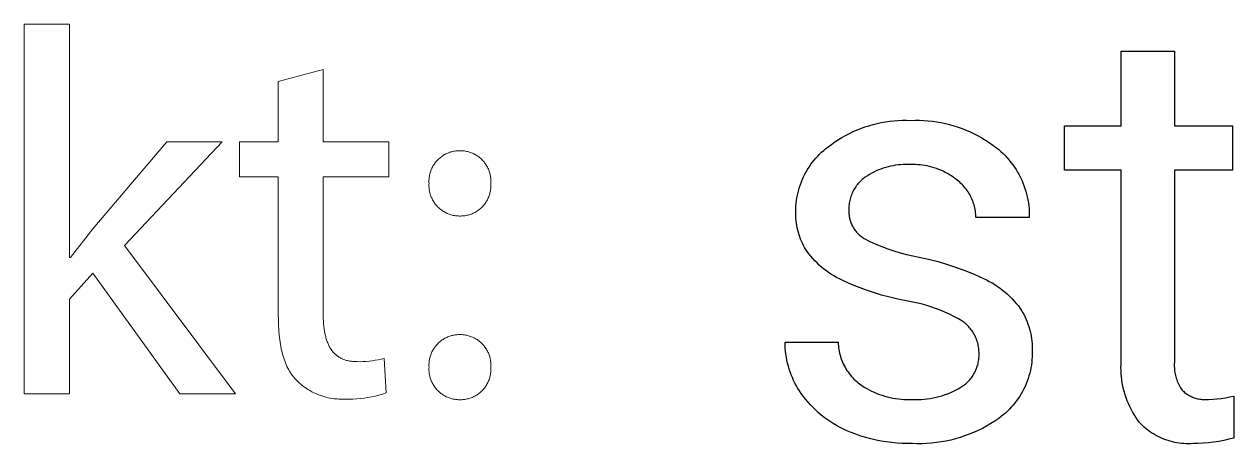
# Model space of a CAD drawing. Header units: millimetres. Extents: x 1383 to 4664, y -160 to 2132.
# Drawn here: x 3537.6 to 3614, y -18.7 to 7.8 of the extents above; entities that cross this region are included whole.
import ezdxf

# ---------------------------------------------------------------- set-up
doc = ezdxf.new("R2010")
doc.units = ezdxf.units.MM
doc.header["$MEASUREMENT"] = 0
doc.layers.add('Domyślny', color=7, linetype='Continuous', true_color=0x000000)

msp = doc.modelspace()

# ---------------------------------------------------------------- linework, layer by layer
at = {"layer": 'Domyślny', "color": 18, "lineweight": 15, "true_color": 0x000000}
for p, q in [((3537.631, -15.534), (3537.631, 7.793)), ((3537.631, 7.793), (3540.493, 7.793)), ((3540.493, 7.793), (3540.493, -6.935)), ((3553.668, 4.176), (3556.498, 4.929)), ((3556.498, 4.929), (3556.498, 0.362)), ((3553.668, 0.362), (3553.668, 4.176)), ((3541.968, -5.121), (3546.634, 0.363)), ((3550.119, 0.363), (3543.968, -6.17)), ((3546.634, 0.363), (3550.119, 0.363)), ((3551.21, -1.834), (3551.21, 0.362)), ((3551.21, 0.362), (3553.668, 0.362)), ((3556.498, 0.362), (3560.639, 0.362)), ((3560.639, 0.362), (3560.639, -1.834)), ((3563.705, -0.791), (3563.752, -0.743)), ((3563.752, -0.743), (3563.801, -0.697)), ((3563.801, -0.697), (3563.851, -0.653)), ((3563.851, -0.653), (3563.902, -0.61)), ((3563.902, -0.61), (3563.955, -0.57)), ((3563.955, -0.57), (3564.01, -0.531)), ((3564.01, -0.531), (3564.065, -0.494)), ((3564.065, -0.494), (3564.122, -0.459)), ((3564.122, -0.459), (3564.181, -0.426)), ((3564.181, -0.426), (3564.24, -0.395)), ((3564.24, -0.395), (3564.3, -0.366)), ((3564.3, -0.366), (3564.361, -0.34)), ((3564.361, -0.34), (3564.423, -0.315)), ((3564.423, -0.315), (3564.486, -0.293)), ((3564.486, -0.293), (3564.55, -0.272)), ((3564.55, -0.272), (3564.614, -0.254)), ((3564.614, -0.254), (3564.679, -0.238)), ((3564.679, -0.238), (3564.745, -0.225)), ((3564.745, -0.225), (3564.811, -0.214)), ((3564.811, -0.214), (3564.877, -0.205)), ((3564.877, -0.205), (3564.943, -0.198)), ((3564.943, -0.198), (3565.01, -0.193)), ((3565.01, -0.193), (3565.077, -0.191)), ((3565.077, -0.191), (3565.144, -0.192)), ((3565.144, -0.192), (3565.21, -0.192)), ((3565.21, -0.192), (3565.276, -0.196)), ((3565.276, -0.196), (3565.342, -0.201)), ((3565.342, -0.201), (3565.407, -0.209)), ((3565.407, -0.209), (3565.473, -0.219)), ((3565.473, -0.219), (3565.538, -0.231)), ((3565.538, -0.231), (3565.602, -0.245)), ((3565.602, -0.245), (3565.666, -0.262)), ((3565.666, -0.262), (3565.73, -0.28)), ((3565.73, -0.28), (3565.792, -0.301)), ((3565.792, -0.301), (3565.854, -0.324)), ((3565.854, -0.324), (3565.916, -0.349)), ((3565.916, -0.349), (3565.976, -0.377)), ((3565.976, -0.377), (3566.035, -0.406)), ((3566.035, -0.406), (3566.093, -0.437)), ((3566.093, -0.437), (3566.151, -0.471)), ((3566.151, -0.471), (3566.207, -0.506)), ((3566.207, -0.506), (3566.261, -0.543)), ((3566.261, -0.543), (3566.315, -0.582)), ((3566.315, -0.582), (3566.367, -0.623)), ((3566.367, -0.623), (3566.418, -0.665)), ((3566.418, -0.665), (3566.467, -0.709)), ((3566.467, -0.709), (3566.514, -0.755)), ((3566.514, -0.755), (3566.56, -0.803)), ((3563.265, -1.531), (3563.287, -1.468)), ((3563.287, -1.468), (3563.31, -1.406)), ((3563.31, -1.406), (3563.336, -1.344)), ((3563.336, -1.344), (3563.364, -1.283)), ((3563.364, -1.283), (3563.394, -1.224)), ((3563.394, -1.224), (3563.426, -1.165)), ((3563.426, -1.165), (3563.461, -1.108)), ((3563.461, -1.108), (3563.497, -1.051)), ((3563.497, -1.051), (3563.535, -0.996)), ((3563.535, -0.996), (3563.575, -0.943)), ((3563.575, -0.943), (3563.616, -0.891)), ((3563.616, -0.891), (3563.66, -0.84)), ((3563.66, -0.84), (3563.705, -0.791)), ((3566.56, -0.803), (3566.605, -0.852)), ((3566.605, -0.852), (3566.647, -0.902)), ((3566.647, -0.902), (3566.688, -0.954)), ((3566.688, -0.954), (3566.727, -1.008)), ((3566.727, -1.008), (3566.765, -1.062)), ((3566.765, -1.062), (3566.8, -1.118)), ((3566.8, -1.118), (3566.834, -1.175)), ((3566.834, -1.175), (3566.865, -1.233)), ((3566.865, -1.233), (3566.894, -1.293)), ((3566.894, -1.293), (3566.922, -1.353)), ((3566.922, -1.353), (3566.947, -1.414)), ((3566.947, -1.414), (3566.97, -1.476)), ((3566.97, -1.476), (3566.992, -1.538)), ((3553.668, -1.834), (3551.21, -1.834)), ((3553.668, -10.509), (3553.668, -1.834)), ((3560.639, -1.834), (3556.498, -1.834)), ((3556.498, -1.834), (3556.498, -10.411)), ((3563.172, -2.123), (3563.173, -2.056)), ((3563.173, -2.19), (3563.172, -2.123)), ((3563.173, -2.056), (3563.177, -1.989)), ((3563.177, -2.257), (3563.173, -2.19)), ((3563.174, -2.324), (3563.177, -2.257)), ((3563.177, -1.989), (3563.183, -1.923)), ((3563.183, -1.923), (3563.191, -1.857)), ((3563.191, -1.857), (3563.201, -1.791)), ((3563.201, -1.791), (3563.214, -1.725)), ((3563.214, -1.725), (3563.229, -1.66)), ((3563.229, -1.66), (3563.246, -1.595)), ((3563.246, -1.595), (3563.265, -1.531)), ((3566.992, -1.538), (3567.01, -1.602)), ((3567.01, -1.602), (3567.027, -1.666)), ((3567.027, -1.666), (3567.042, -1.73)), ((3567.042, -1.73), (3567.054, -1.795)), ((3567.054, -1.795), (3567.064, -1.861)), ((3567.064, -1.861), (3567.072, -1.926)), ((3567.072, -1.926), (3567.078, -1.992)), ((3567.081, -2.191), (3567.077, -2.257)), ((3567.077, -2.257), (3567.081, -2.323)), ((3567.078, -1.992), (3567.081, -2.058)), ((3567.081, -2.058), (3567.082, -2.124)), ((3567.082, -2.124), (3567.081, -2.191)), ((3563.173, -2.391), (3563.174, -2.324)), ((3563.175, -2.458), (3563.173, -2.391)), ((3563.179, -2.525), (3563.175, -2.458)), ((3563.185, -2.592), (3563.179, -2.525)), ((3563.194, -2.659), (3563.185, -2.592)), ((3563.205, -2.725), (3563.194, -2.659)), ((3563.218, -2.791), (3563.205, -2.725)), ((3563.234, -2.857), (3563.218, -2.791)), ((3563.251, -2.922), (3563.234, -2.857)), ((3563.271, -2.986), (3563.251, -2.922)), ((3563.294, -3.049), (3563.271, -2.986)), ((3563.318, -3.112), (3563.294, -3.049)), ((3566.967, -3.043), (3566.944, -3.106)), ((3566.989, -2.98), (3566.967, -3.043)), ((3567.008, -2.917), (3566.989, -2.98)), ((3567.025, -2.852), (3567.008, -2.917)), ((3567.04, -2.787), (3567.025, -2.852)), ((3567.053, -2.722), (3567.04, -2.787)), ((3567.063, -2.656), (3567.053, -2.722)), ((3567.072, -2.59), (3567.063, -2.656)), ((3567.077, -2.523), (3567.072, -2.59)), ((3567.081, -2.457), (3567.077, -2.523)), ((3567.081, -2.323), (3567.082, -2.39)), ((3567.082, -2.39), (3567.081, -2.457)), ((3563.345, -3.174), (3563.318, -3.112)), ((3563.374, -3.235), (3563.345, -3.174)), ((3563.405, -3.294), (3563.374, -3.235)), ((3563.438, -3.353), (3563.405, -3.294)), ((3563.472, -3.411), (3563.438, -3.353)), ((3563.509, -3.467), (3563.472, -3.411)), ((3563.548, -3.522), (3563.509, -3.467)), ((3563.589, -3.575), (3563.548, -3.522)), ((3563.632, -3.627), (3563.589, -3.575)), ((3563.676, -3.678), (3563.632, -3.627)), ((3563.722, -3.727), (3563.676, -3.678)), ((3563.77, -3.774), (3563.722, -3.727)), ((3563.819, -3.82), (3563.77, -3.774)), ((3566.453, -3.812), (3566.403, -3.856)), ((3566.501, -3.766), (3566.453, -3.812)), ((3566.548, -3.718), (3566.501, -3.766)), ((3566.594, -3.67), (3566.548, -3.718)), ((3566.637, -3.619), (3566.594, -3.67)), ((3566.679, -3.567), (3566.637, -3.619)), ((3566.719, -3.514), (3566.679, -3.567)), ((3566.757, -3.459), (3566.719, -3.514)), ((3566.793, -3.403), (3566.757, -3.459)), ((3566.827, -3.346), (3566.793, -3.403)), ((3566.859, -3.287), (3566.827, -3.346)), ((3566.89, -3.228), (3566.859, -3.287)), ((3566.918, -3.167), (3566.89, -3.228)), ((3566.944, -3.106), (3566.918, -3.167)), ((3563.87, -3.864), (3563.819, -3.82)), ((3563.923, -3.906), (3563.87, -3.864)), ((3563.977, -3.946), (3563.923, -3.906)), ((3564.032, -3.984), (3563.977, -3.946)), ((3564.088, -4.021), (3564.032, -3.984)), ((3564.146, -4.055), (3564.088, -4.021)), ((3564.205, -4.088), (3564.146, -4.055)), ((3564.265, -4.118), (3564.205, -4.088)), ((3564.326, -4.146), (3564.265, -4.118)), ((3564.388, -4.172), (3564.326, -4.146)), ((3564.451, -4.196), (3564.388, -4.172)), ((3564.515, -4.218), (3564.451, -4.196)), ((3564.579, -4.237), (3564.515, -4.218)), ((3564.644, -4.255), (3564.579, -4.237)), ((3564.71, -4.269), (3564.644, -4.255)), ((3564.776, -4.282), (3564.71, -4.269)), ((3564.842, -4.292), (3564.776, -4.282)), ((3564.909, -4.301), (3564.842, -4.292)), ((3564.976, -4.306), (3564.909, -4.301)), ((3565.043, -4.31), (3564.976, -4.306)), ((3565.111, -4.311), (3565.043, -4.31)), ((3565.177, -4.311), (3565.111, -4.311)), ((3565.244, -4.309), (3565.177, -4.311)), ((3565.311, -4.305), (3565.244, -4.309)), ((3565.377, -4.299), (3565.311, -4.305)), ((3565.443, -4.29), (3565.377, -4.299)), ((3565.509, -4.279), (3565.443, -4.29)), ((3565.574, -4.266), (3565.509, -4.279)), ((3565.639, -4.251), (3565.574, -4.266)), ((3565.703, -4.233), (3565.639, -4.251)), ((3565.767, -4.213), (3565.703, -4.233)), ((3565.83, -4.191), (3565.767, -4.213)), ((3565.892, -4.166), (3565.83, -4.191)), ((3565.953, -4.14), (3565.892, -4.166)), ((3566.014, -4.111), (3565.953, -4.14)), ((3566.073, -4.081), (3566.014, -4.111)), ((3566.131, -4.048), (3566.073, -4.081)), ((3566.188, -4.013), (3566.131, -4.048)), ((3566.244, -3.977), (3566.188, -4.013)), ((3566.298, -3.938), (3566.244, -3.977)), ((3566.351, -3.898), (3566.298, -3.938)), ((3566.403, -3.856), (3566.351, -3.898)), ((3540.559, -6.935), (3541.968, -5.121)), ((3543.968, -6.17), (3550.971, -15.534)), ((3540.493, -6.935), (3540.559, -6.935)), ((3541.968, -7.918), (3540.493, -9.557)), ((3547.453, -15.534), (3541.968, -7.918)), ((3540.493, -9.557), (3540.493, -15.534)), ((3553.671, -10.854), (3553.668, -10.509)), ((3556.498, -10.411), (3556.499, -10.593)), ((3556.499, -10.593), (3556.504, -10.769)), ((3553.682, -11.188), (3553.671, -10.854)), ((3553.701, -11.512), (3553.682, -11.188)), ((3556.504, -10.769), (3556.513, -10.941)), ((3556.513, -10.941), (3556.525, -11.108)), ((3556.525, -11.108), (3556.54, -11.27)), ((3556.54, -11.27), (3556.56, -11.426)), ((3556.56, -11.426), (3556.583, -11.577)), ((3553.727, -11.824), (3553.701, -11.512)), ((3553.762, -12.126), (3553.727, -11.824)), ((3553.782, -12.272), (3553.762, -12.126)), ((3556.583, -11.577), (3556.61, -11.723)), ((3556.61, -11.723), (3556.625, -11.794)), ((3556.625, -11.794), (3556.641, -11.864)), ((3556.641, -11.864), (3556.658, -11.932)), ((3556.658, -11.932), (3556.676, -11.999)), ((3556.676, -11.999), (3556.695, -12.065)), ((3556.695, -12.065), (3556.715, -12.129)), ((3556.715, -12.129), (3556.736, -12.192)), ((3556.736, -12.192), (3556.758, -12.253)), ((3563.902, -12.214), (3563.955, -12.173)), ((3563.955, -12.173), (3564.01, -12.134)), ((3564.01, -12.134), (3564.065, -12.097)), ((3564.065, -12.097), (3564.122, -12.063)), ((3564.122, -12.063), (3564.181, -12.03)), ((3564.181, -12.03), (3564.24, -11.999)), ((3564.24, -11.999), (3564.3, -11.97)), ((3564.3, -11.97), (3564.361, -11.943)), ((3564.361, -11.943), (3564.423, -11.918)), ((3564.423, -11.918), (3564.486, -11.896)), ((3564.486, -11.896), (3564.55, -11.876)), ((3564.55, -11.876), (3564.614, -11.858)), ((3564.614, -11.858), (3564.679, -11.842)), ((3564.679, -11.842), (3564.745, -11.828)), ((3564.745, -11.828), (3564.811, -11.817)), ((3564.811, -11.817), (3564.877, -11.808)), ((3564.877, -11.808), (3564.943, -11.801)), ((3564.943, -11.801), (3565.01, -11.797)), ((3565.01, -11.797), (3565.077, -11.795)), ((3565.077, -11.795), (3565.144, -11.795)), ((3565.144, -11.795), (3565.21, -11.796)), ((3565.21, -11.796), (3565.276, -11.799)), ((3565.276, -11.799), (3565.342, -11.804)), ((3565.342, -11.804), (3565.407, -11.812)), ((3565.407, -11.812), (3565.473, -11.822)), ((3565.473, -11.822), (3565.538, -11.834)), ((3565.538, -11.834), (3565.602, -11.848)), ((3565.602, -11.848), (3565.666, -11.865)), ((3565.666, -11.865), (3565.73, -11.884)), ((3565.73, -11.884), (3565.792, -11.905)), ((3565.792, -11.905), (3565.854, -11.928)), ((3565.854, -11.928), (3565.916, -11.953)), ((3565.916, -11.953), (3565.976, -11.98)), ((3565.976, -11.98), (3566.035, -12.009)), ((3566.035, -12.009), (3566.093, -12.041)), ((3566.093, -12.041), (3566.151, -12.074)), ((3566.151, -12.074), (3566.207, -12.109)), ((3566.207, -12.109), (3566.261, -12.146)), ((3566.261, -12.146), (3566.315, -12.185)), ((3566.315, -12.185), (3566.367, -12.226)), ((3553.805, -12.415), (3553.782, -12.272)), ((3553.83, -12.556), (3553.805, -12.415)), ((3553.857, -12.694), (3553.83, -12.556)), ((3553.887, -12.829), (3553.857, -12.694)), ((3553.919, -12.96), (3553.887, -12.829)), ((3553.954, -13.089), (3553.919, -12.96)), ((3556.758, -12.253), (3556.782, -12.313)), ((3556.782, -12.313), (3556.806, -12.372)), ((3556.806, -12.372), (3556.831, -12.429)), ((3556.831, -12.429), (3556.858, -12.485)), ((3556.858, -12.485), (3556.886, -12.539)), ((3556.886, -12.539), (3556.915, -12.592)), ((3556.915, -12.592), (3556.945, -12.644)), ((3556.945, -12.644), (3556.976, -12.694)), ((3556.976, -12.694), (3557.008, -12.743)), ((3557.008, -12.743), (3557.042, -12.79)), ((3557.042, -12.79), (3557.076, -12.836)), ((3557.076, -12.836), (3557.112, -12.88)), ((3557.112, -12.88), (3557.149, -12.923)), ((3557.149, -12.923), (3557.188, -12.965)), ((3557.188, -12.965), (3557.227, -13.004)), ((3563.31, -13.009), (3563.336, -12.947)), ((3563.336, -12.947), (3563.364, -12.887)), ((3563.364, -12.887), (3563.394, -12.827)), ((3563.394, -12.827), (3563.426, -12.768)), ((3563.426, -12.768), (3563.461, -12.711)), ((3563.461, -12.711), (3563.497, -12.655)), ((3563.497, -12.655), (3563.535, -12.6)), ((3563.535, -12.6), (3563.575, -12.546)), ((3563.575, -12.546), (3563.616, -12.494)), ((3563.616, -12.494), (3563.66, -12.443)), ((3563.66, -12.443), (3563.705, -12.394)), ((3563.705, -12.394), (3563.752, -12.346)), ((3563.752, -12.346), (3563.801, -12.301)), ((3563.801, -12.301), (3563.851, -12.256)), ((3563.851, -12.256), (3563.902, -12.214)), ((3566.367, -12.226), (3566.418, -12.268)), ((3566.418, -12.268), (3566.467, -12.313)), ((3566.467, -12.313), (3566.514, -12.359)), ((3566.514, -12.359), (3566.56, -12.406)), ((3566.56, -12.406), (3566.605, -12.455)), ((3566.605, -12.455), (3566.647, -12.506)), ((3566.647, -12.506), (3566.688, -12.558)), ((3566.688, -12.558), (3566.727, -12.611)), ((3566.727, -12.611), (3566.765, -12.666)), ((3566.765, -12.666), (3566.8, -12.721)), ((3566.8, -12.721), (3566.834, -12.778)), ((3566.834, -12.778), (3566.865, -12.837)), ((3566.865, -12.837), (3566.894, -12.896)), ((3566.894, -12.896), (3566.922, -12.956)), ((3566.922, -12.956), (3566.947, -13.017)), ((3553.991, -13.215), (3553.954, -13.089)), ((3554.03, -13.338), (3553.991, -13.215)), ((3554.072, -13.458), (3554.03, -13.338)), ((3554.117, -13.574), (3554.072, -13.458)), ((3554.164, -13.688), (3554.117, -13.574)), ((3554.214, -13.799), (3554.164, -13.688)), ((3557.227, -13.004), (3557.268, -13.043)), ((3557.268, -13.043), (3557.289, -13.062)), ((3557.289, -13.062), (3557.31, -13.08)), ((3557.31, -13.08), (3557.332, -13.098)), ((3557.332, -13.098), (3557.354, -13.115)), ((3557.354, -13.115), (3557.376, -13.132)), ((3557.376, -13.132), (3557.398, -13.149)), ((3557.398, -13.149), (3557.421, -13.166)), ((3557.421, -13.166), (3557.444, -13.182)), ((3557.444, -13.182), (3557.468, -13.197)), ((3557.468, -13.197), (3557.491, -13.213)), ((3557.491, -13.213), (3557.515, -13.227)), ((3557.515, -13.227), (3557.54, -13.242)), ((3557.54, -13.242), (3557.59, -13.27)), ((3557.59, -13.27), (3557.641, -13.296)), ((3557.641, -13.296), (3557.693, -13.321)), ((3557.693, -13.321), (3557.747, -13.344)), ((3557.747, -13.344), (3557.803, -13.366)), ((3557.803, -13.366), (3557.859, -13.386)), ((3557.859, -13.386), (3557.917, -13.404)), ((3557.917, -13.404), (3557.977, -13.421)), ((3557.977, -13.421), (3558.037, -13.437)), ((3558.037, -13.437), (3558.1, -13.45)), ((3558.1, -13.45), (3558.163, -13.463)), ((3558.163, -13.463), (3558.229, -13.473)), ((3558.229, -13.473), (3558.295, -13.482)), ((3558.295, -13.482), (3558.363, -13.49)), ((3558.363, -13.49), (3558.433, -13.495)), ((3558.433, -13.495), (3558.504, -13.499)), ((3558.504, -13.499), (3558.576, -13.502)), ((3558.576, -13.502), (3558.65, -13.503)), ((3558.65, -13.503), (3558.84, -13.504)), ((3558.84, -13.504), (3559.031, -13.498)), ((3559.031, -13.498), (3559.22, -13.487)), ((3559.22, -13.487), (3559.41, -13.47)), ((3559.41, -13.47), (3559.599, -13.447)), ((3559.599, -13.447), (3559.787, -13.418)), ((3559.787, -13.418), (3559.974, -13.383)), ((3559.974, -13.383), (3560.159, -13.342)), ((3560.159, -13.342), (3560.344, -13.295)), ((3560.344, -13.295), (3560.464, -15.469)), ((3563.172, -13.726), (3563.173, -13.66)), ((3563.173, -13.793), (3563.172, -13.726)), ((3563.173, -13.66), (3563.177, -13.593)), ((3563.177, -13.593), (3563.183, -13.526)), ((3563.183, -13.526), (3563.191, -13.46)), ((3563.191, -13.46), (3563.201, -13.394)), ((3563.201, -13.394), (3563.214, -13.328)), ((3563.214, -13.328), (3563.229, -13.263)), ((3563.229, -13.263), (3563.246, -13.199)), ((3563.246, -13.199), (3563.265, -13.135)), ((3563.265, -13.135), (3563.287, -13.071)), ((3563.287, -13.071), (3563.31, -13.009)), ((3566.947, -13.017), (3566.97, -13.079)), ((3566.97, -13.079), (3566.992, -13.142)), ((3566.992, -13.142), (3567.01, -13.205)), ((3567.01, -13.205), (3567.027, -13.269)), ((3567.027, -13.269), (3567.042, -13.334)), ((3567.042, -13.334), (3567.054, -13.399)), ((3567.054, -13.399), (3567.064, -13.464)), ((3567.064, -13.464), (3567.072, -13.53)), ((3567.072, -13.53), (3567.078, -13.596)), ((3567.078, -13.596), (3567.081, -13.662)), ((3567.081, -13.662), (3567.082, -13.728)), ((3567.082, -13.728), (3567.081, -13.794)), ((3554.267, -13.906), (3554.214, -13.799)), ((3554.323, -14.01), (3554.267, -13.906)), ((3554.381, -14.111), (3554.323, -14.01)), ((3554.411, -14.161), (3554.381, -14.111)), ((3554.442, -14.209), (3554.411, -14.161)), ((3554.474, -14.257), (3554.442, -14.209)), ((3554.507, -14.304), (3554.474, -14.257)), ((3554.54, -14.35), (3554.507, -14.304)), ((3554.574, -14.395), (3554.54, -14.35)), ((3554.608, -14.44), (3554.574, -14.395)), ((3554.644, -14.483), (3554.608, -14.44)), ((3554.68, -14.526), (3554.644, -14.483)), ((3563.177, -13.86), (3563.173, -13.793)), ((3563.174, -13.927), (3563.177, -13.86)), ((3563.174, -13.994), (3563.174, -13.927)), ((3563.176, -14.061), (3563.174, -13.994)), ((3563.18, -14.128), (3563.176, -14.061)), ((3563.186, -14.195), (3563.18, -14.128)), ((3563.195, -14.261), (3563.186, -14.195)), ((3563.206, -14.327), (3563.195, -14.261)), ((3563.22, -14.393), (3563.206, -14.327)), ((3563.236, -14.458), (3563.22, -14.393)), ((3563.254, -14.523), (3563.236, -14.458)), ((3567.023, -14.453), (3567.006, -14.518)), ((3567.039, -14.389), (3567.023, -14.453)), ((3567.051, -14.323), (3567.039, -14.389)), ((3567.062, -14.258), (3567.051, -14.323)), ((3567.07, -14.192), (3567.062, -14.258)), ((3567.076, -14.126), (3567.07, -14.192)), ((3567.08, -14.059), (3567.076, -14.126)), ((3567.081, -13.794), (3567.077, -13.86)), ((3567.077, -13.86), (3567.081, -13.926)), ((3567.081, -13.993), (3567.08, -14.059)), ((3567.081, -13.926), (3567.081, -13.993)), ((3554.717, -14.568), (3554.68, -14.526)), ((3554.755, -14.61), (3554.717, -14.568)), ((3554.793, -14.65), (3554.755, -14.61)), ((3554.891, -14.748), (3554.793, -14.65)), ((3554.991, -14.842), (3554.891, -14.748)), ((3555.095, -14.933), (3554.991, -14.842)), ((3555.202, -15.02), (3555.095, -14.933)), ((3555.312, -15.103), (3555.202, -15.02)), ((3555.425, -15.182), (3555.312, -15.103)), ((3555.54, -15.258), (3555.425, -15.182)), ((3555.658, -15.329), (3555.54, -15.258)), ((3563.274, -14.587), (3563.254, -14.523)), ((3563.296, -14.65), (3563.274, -14.587)), ((3563.321, -14.712), (3563.296, -14.65)), ((3563.348, -14.774), (3563.321, -14.712)), ((3563.377, -14.834), (3563.348, -14.774)), ((3563.408, -14.894), (3563.377, -14.834)), ((3563.441, -14.952), (3563.408, -14.894)), ((3563.476, -15.009), (3563.441, -14.952)), ((3563.513, -15.065), (3563.476, -15.009)), ((3563.551, -15.12), (3563.513, -15.065)), ((3563.592, -15.173), (3563.551, -15.12)), ((3563.635, -15.225), (3563.592, -15.173)), ((3563.679, -15.275), (3563.635, -15.225)), ((3566.634, -15.217), (3566.59, -15.267)), ((3566.676, -15.165), (3566.634, -15.217)), ((3566.716, -15.112), (3566.676, -15.165)), ((3566.754, -15.057), (3566.716, -15.112)), ((3566.79, -15.002), (3566.754, -15.057)), ((3566.824, -14.945), (3566.79, -15.002)), ((3566.856, -14.887), (3566.824, -14.945)), ((3566.887, -14.827), (3566.856, -14.887)), ((3566.915, -14.767), (3566.887, -14.827)), ((3566.941, -14.706), (3566.915, -14.767)), ((3566.965, -14.644), (3566.941, -14.706)), ((3566.987, -14.581), (3566.965, -14.644)), ((3567.006, -14.518), (3566.987, -14.581)), ((3540.493, -15.534), (3537.631, -15.534)), ((3550.971, -15.534), (3547.453, -15.534)), ((3555.779, -15.397), (3555.658, -15.329)), ((3555.901, -15.46), (3555.779, -15.397)), ((3556.026, -15.519), (3555.901, -15.46)), ((3556.153, -15.573), (3556.026, -15.519)), ((3556.281, -15.623), (3556.153, -15.573)), ((3556.412, -15.669), (3556.281, -15.623)), ((3556.543, -15.71), (3556.412, -15.669)), ((3556.676, -15.746), (3556.543, -15.71)), ((3556.81, -15.778), (3556.676, -15.746)), ((3556.946, -15.805), (3556.81, -15.778)), ((3557.082, -15.828), (3556.946, -15.805)), ((3557.219, -15.845), (3557.082, -15.828)), ((3557.356, -15.858), (3557.219, -15.845)), ((3557.494, -15.867), (3557.356, -15.858)), ((3557.632, -15.87), (3557.494, -15.867)), ((3557.769, -15.869), (3557.632, -15.87)), ((3557.907, -15.863), (3557.769, -15.869)), ((3558.144, -15.867), (3557.907, -15.863)), ((3558.38, -15.864), (3558.144, -15.867)), ((3558.617, -15.852), (3558.38, -15.864)), ((3558.852, -15.832), (3558.617, -15.852)), ((3559.087, -15.804), (3558.852, -15.832)), ((3559.321, -15.768), (3559.087, -15.804)), ((3559.553, -15.724), (3559.321, -15.768)), ((3559.784, -15.672), (3559.553, -15.724)), ((3560.013, -15.613), (3559.784, -15.672)), ((3560.24, -15.545), (3560.013, -15.613)), ((3560.464, -15.469), (3560.24, -15.545)), ((3563.725, -15.324), (3563.679, -15.275)), ((3563.773, -15.371), (3563.725, -15.324)), ((3563.822, -15.416), (3563.773, -15.371)), ((3563.873, -15.46), (3563.822, -15.416)), ((3563.926, -15.502), (3563.873, -15.46)), ((3563.98, -15.542), (3563.926, -15.502)), ((3564.035, -15.58), (3563.98, -15.542)), ((3564.091, -15.616), (3564.035, -15.58)), ((3564.149, -15.65), (3564.091, -15.616)), ((3564.208, -15.682), (3564.149, -15.65)), ((3564.268, -15.712), (3564.208, -15.682)), ((3564.329, -15.74), (3564.268, -15.712)), ((3564.39, -15.766), (3564.329, -15.74)), ((3564.453, -15.79), (3564.39, -15.766)), ((3564.517, -15.812), (3564.453, -15.79)), ((3564.581, -15.831), (3564.517, -15.812)), ((3564.646, -15.848), (3564.581, -15.831)), ((3564.711, -15.863), (3564.646, -15.848)), ((3564.777, -15.875), (3564.711, -15.863)), ((3564.843, -15.885), (3564.777, -15.875)), ((3564.91, -15.893), (3564.843, -15.885)), ((3564.977, -15.899), (3564.91, -15.893)), ((3565.044, -15.902), (3564.977, -15.899)), ((3565.111, -15.903), (3565.044, -15.902)), ((3565.177, -15.904), (3565.111, -15.903)), ((3565.244, -15.902), (3565.177, -15.904)), ((3565.31, -15.898), (3565.244, -15.902)), ((3565.376, -15.892), (3565.31, -15.898)), ((3565.442, -15.883), (3565.376, -15.892)), ((3565.508, -15.872), (3565.442, -15.883)), ((3565.573, -15.859), (3565.508, -15.872)), ((3565.638, -15.844), (3565.573, -15.859)), ((3565.702, -15.827), (3565.638, -15.844)), ((3565.765, -15.807), (3565.702, -15.827)), ((3565.828, -15.785), (3565.765, -15.807)), ((3565.89, -15.761), (3565.828, -15.785)), ((3565.951, -15.734), (3565.89, -15.761)), ((3566.011, -15.706), (3565.951, -15.734)), ((3566.07, -15.676), (3566.011, -15.706)), ((3566.128, -15.643), (3566.07, -15.676)), ((3566.185, -15.609), (3566.128, -15.643)), ((3566.241, -15.572), (3566.185, -15.609)), ((3566.295, -15.534), (3566.241, -15.572)), ((3566.348, -15.494), (3566.295, -15.534)), ((3566.4, -15.452), (3566.348, -15.494)), ((3566.45, -15.408), (3566.4, -15.452)), ((3566.498, -15.363), (3566.45, -15.408)), ((3566.545, -15.316), (3566.498, -15.363)), ((3566.59, -15.267), (3566.545, -15.316))]:
    msp.add_line(p, q, dxfattribs=at)
at = {"layer": 'Domyślny'}
for p, q in [((3606.855, 1.375), (3606.855, 6.082)), ((3606.855, 6.082), (3610.212, 6.082)), ((3610.212, 6.082), (3610.212, 1.375)), ((3591.456, 1.526), (3591.716, 1.582)), ((3591.716, 1.582), (3591.978, 1.629)), ((3591.978, 1.629), (3592.241, 1.667)), ((3592.241, 1.667), (3592.506, 1.696)), ((3592.506, 1.696), (3592.771, 1.716)), ((3592.771, 1.716), (3593.037, 1.727)), ((3593.037, 1.727), (3593.303, 1.73)), ((3593.303, 1.73), (3593.569, 1.723)), ((3593.569, 1.723), (3593.845, 1.731)), ((3593.845, 1.731), (3594.122, 1.73)), ((3594.122, 1.73), (3594.398, 1.719)), ((3594.398, 1.719), (3594.673, 1.699)), ((3594.673, 1.699), (3594.948, 1.67)), ((3594.948, 1.67), (3595.221, 1.632)), ((3595.221, 1.632), (3595.493, 1.584)), ((3595.493, 1.584), (3595.764, 1.527)), ((3595.764, 1.527), (3596.032, 1.461)), ((3589.237, 0.647), (3589.469, 0.777)), ((3589.469, 0.777), (3589.706, 0.899)), ((3589.706, 0.899), (3589.946, 1.014)), ((3589.946, 1.014), (3590.19, 1.12)), ((3590.19, 1.12), (3590.437, 1.218)), ((3590.437, 1.218), (3590.688, 1.308)), ((3590.688, 1.308), (3590.941, 1.389)), ((3590.941, 1.389), (3591.197, 1.462)), ((3591.197, 1.462), (3591.456, 1.526)), ((3596.032, 1.461), (3596.298, 1.386)), ((3596.298, 1.386), (3596.561, 1.303)), ((3596.561, 1.303), (3596.821, 1.21)), ((3596.821, 1.21), (3597.078, 1.109)), ((3597.078, 1.109), (3597.332, 0.999)), ((3597.332, 0.999), (3597.581, 0.88)), ((3597.581, 0.88), (3597.827, 0.754)), ((3603.284, -1.415), (3603.284, 1.375)), ((3603.284, 1.375), (3606.855, 1.375)), ((3610.212, 1.375), (3613.873, 1.375)), ((3613.873, 1.375), (3613.873, -1.415)), ((3588.218, -0.057), (3588.356, 0.051)), ((3588.356, 0.051), (3588.569, 0.211)), ((3588.569, 0.211), (3588.787, 0.363)), ((3588.787, 0.363), (3589.01, 0.509)), ((3589.01, 0.509), (3589.237, 0.647)), ((3597.827, 0.754), (3598.068, 0.619)), ((3598.068, 0.619), (3598.304, 0.476)), ((3598.304, 0.476), (3598.535, 0.325)), ((3598.535, 0.325), (3598.762, 0.166)), ((3598.762, 0.166), (3598.982, 0)), ((3598.982, 0), (3599.127, -0.118)), ((3587.472, -0.798), (3587.586, -0.664)), ((3587.586, -0.664), (3587.704, -0.534)), ((3587.704, -0.534), (3587.826, -0.408)), ((3587.826, -0.408), (3587.953, -0.287)), ((3587.953, -0.287), (3588.083, -0.17)), ((3588.083, -0.17), (3588.218, -0.057)), ((3599.127, -0.118), (3599.267, -0.242)), ((3599.267, -0.242), (3599.404, -0.37)), ((3599.404, -0.37), (3599.535, -0.502)), ((3599.535, -0.502), (3599.662, -0.64)), ((3599.662, -0.64), (3599.785, -0.781)), ((3586.894, -1.675), (3586.977, -1.521)), ((3586.977, -1.521), (3587.066, -1.37)), ((3587.066, -1.37), (3587.16, -1.221)), ((3587.16, -1.221), (3587.259, -1.077)), ((3587.259, -1.077), (3587.363, -0.935)), ((3587.363, -0.935), (3587.472, -0.798)), ((3591.399, -1.467), (3591.255, -1.535)), ((3591.545, -1.404), (3591.399, -1.467)), ((3591.693, -1.346), (3591.545, -1.404)), ((3591.843, -1.294), (3591.693, -1.346)), ((3591.995, -1.246), (3591.843, -1.294)), ((3592.149, -1.204), (3591.995, -1.246)), ((3592.304, -1.167), (3592.149, -1.204)), ((3592.46, -1.135), (3592.304, -1.167)), ((3592.617, -1.109), (3592.46, -1.135)), ((3592.774, -1.088), (3592.617, -1.109)), ((3592.933, -1.073), (3592.774, -1.088)), ((3593.092, -1.063), (3592.933, -1.073)), ((3593.251, -1.059), (3593.092, -1.063)), ((3593.41, -1.06), (3593.251, -1.059)), ((3593.569, -1.066), (3593.41, -1.06)), ((3593.72, -1.063), (3593.569, -1.066)), ((3593.872, -1.066), (3593.72, -1.063)), ((3594.023, -1.073), (3593.872, -1.066)), ((3594.173, -1.086), (3594.023, -1.073)), ((3594.323, -1.104), (3594.173, -1.086)), ((3594.473, -1.126), (3594.323, -1.104)), ((3594.622, -1.154), (3594.473, -1.126)), ((3594.769, -1.187), (3594.622, -1.154)), ((3594.915, -1.226), (3594.769, -1.187)), ((3595.06, -1.269), (3594.915, -1.226)), ((3595.204, -1.317), (3595.06, -1.269)), ((3595.345, -1.37), (3595.204, -1.317)), ((3595.485, -1.427), (3595.345, -1.37)), ((3595.623, -1.49), (3595.485, -1.427)), ((3595.758, -1.557), (3595.623, -1.49)), ((3599.785, -0.781), (3599.902, -0.926)), ((3599.902, -0.926), (3600.015, -1.076)), ((3600.015, -1.076), (3600.122, -1.229)), ((3600.122, -1.229), (3600.224, -1.386)), ((3600.224, -1.386), (3600.321, -1.546)), ((3606.855, -1.415), (3603.284, -1.415)), ((3606.855, -13.492), (3606.855, -1.415)), ((3613.873, -1.415), (3610.212, -1.415)), ((3610.212, -1.415), (3610.212, -13.538)), ((3586.614, -2.318), (3586.675, -2.154)), ((3586.675, -2.154), (3586.743, -1.992)), ((3586.743, -1.992), (3586.815, -1.832)), ((3586.815, -1.832), (3586.894, -1.675)), ((3590.263, -2.26), (3590.209, -2.326)), ((3590.32, -2.196), (3590.263, -2.26)), ((3590.379, -2.134), (3590.32, -2.196)), ((3590.44, -2.073), (3590.379, -2.134)), ((3590.504, -2.015), (3590.44, -2.073)), ((3590.569, -1.96), (3590.504, -2.015)), ((3590.636, -1.906), (3590.569, -1.96)), ((3590.705, -1.855), (3590.636, -1.906)), ((3590.838, -1.768), (3590.705, -1.855)), ((3590.974, -1.686), (3590.838, -1.768)), ((3591.113, -1.608), (3590.974, -1.686)), ((3591.255, -1.535), (3591.113, -1.608)), ((3595.891, -1.629), (3595.758, -1.557)), ((3596.022, -1.705), (3595.891, -1.629)), ((3596.15, -1.786), (3596.022, -1.705)), ((3596.275, -1.871), (3596.15, -1.786)), ((3596.397, -1.961), (3596.275, -1.871)), ((3596.515, -2.054), (3596.397, -1.961)), ((3596.594, -2.117), (3596.515, -2.054)), ((3596.671, -2.182), (3596.594, -2.117)), ((3596.746, -2.25), (3596.671, -2.182)), ((3596.818, -2.32), (3596.746, -2.25)), ((3600.321, -1.546), (3600.412, -1.709)), ((3600.412, -1.709), (3600.497, -1.875)), ((3600.497, -1.875), (3600.577, -2.044)), ((3600.577, -2.044), (3600.651, -2.216)), ((3600.651, -2.216), (3600.718, -2.39)), ((3586.391, -3.166), (3586.424, -2.993)), ((3586.424, -2.993), (3586.463, -2.822)), ((3586.463, -2.822), (3586.507, -2.652)), ((3586.507, -2.652), (3586.557, -2.484)), ((3586.557, -2.484), (3586.614, -2.318)), ((3589.829, -2.995), (3589.8, -3.075)), ((3589.861, -2.915), (3589.829, -2.995)), ((3589.895, -2.836), (3589.861, -2.915)), ((3589.932, -2.759), (3589.895, -2.836)), ((3589.972, -2.683), (3589.932, -2.759)), ((3590.014, -2.608), (3589.972, -2.683)), ((3590.059, -2.535), (3590.014, -2.608)), ((3590.107, -2.464), (3590.059, -2.535)), ((3590.157, -2.394), (3590.107, -2.464)), ((3590.209, -2.326), (3590.157, -2.394)), ((3596.888, -2.393), (3596.818, -2.32)), ((3596.955, -2.468), (3596.888, -2.393)), ((3597.02, -2.545), (3596.955, -2.468)), ((3597.082, -2.624), (3597.02, -2.545)), ((3597.141, -2.706), (3597.082, -2.624)), ((3597.198, -2.789), (3597.141, -2.706)), ((3597.251, -2.874), (3597.198, -2.789)), ((3597.302, -2.961), (3597.251, -2.874)), ((3597.35, -3.05), (3597.302, -2.961)), ((3597.395, -3.14), (3597.35, -3.05)), ((3600.718, -2.39), (3600.78, -2.567)), ((3600.78, -2.567), (3600.836, -2.745)), ((3600.836, -2.745), (3600.886, -2.925)), ((3600.886, -2.925), (3600.93, -3.107)), ((3586.32, -3.863), (3586.329, -3.688)), ((3586.329, -3.688), (3586.344, -3.513)), ((3586.344, -3.513), (3586.364, -3.339)), ((3586.364, -3.339), (3586.391, -3.166)), ((3589.673, -3.747), (3589.67, -3.833)), ((3589.679, -3.662), (3589.673, -3.747)), ((3589.687, -3.576), (3589.679, -3.662)), ((3589.699, -3.491), (3589.687, -3.576)), ((3589.713, -3.407), (3589.699, -3.491)), ((3589.731, -3.323), (3589.713, -3.407)), ((3589.751, -3.24), (3589.731, -3.323)), ((3589.774, -3.157), (3589.751, -3.24)), ((3589.8, -3.075), (3589.774, -3.157)), ((3597.437, -3.232), (3597.395, -3.14)), ((3597.476, -3.325), (3597.437, -3.232)), ((3597.511, -3.419), (3597.476, -3.325)), ((3597.543, -3.514), (3597.511, -3.419)), ((3597.572, -3.611), (3597.543, -3.514)), ((3597.598, -3.708), (3597.572, -3.611)), ((3597.621, -3.806), (3597.598, -3.708)), ((3597.64, -3.905), (3597.621, -3.806)), ((3600.93, -3.107), (3600.967, -3.29)), ((3600.967, -3.29), (3600.998, -3.475)), ((3600.998, -3.475), (3601.023, -3.66)), ((3601.023, -3.66), (3601.041, -3.846)), ((3586.316, -4.186), (3586.317, -4.039)), ((3586.319, -4.333), (3586.316, -4.186)), ((3586.317, -4.039), (3586.32, -3.863)), ((3586.328, -4.48), (3586.319, -4.333)), ((3586.342, -4.626), (3586.328, -4.48)), ((3589.671, -3.919), (3589.669, -3.988)), ((3589.669, -3.988), (3589.669, -4.058)), ((3589.669, -4.058), (3589.672, -4.127)), ((3589.67, -3.833), (3589.671, -3.919)), ((3589.672, -4.127), (3589.677, -4.196)), ((3589.677, -4.196), (3589.684, -4.265)), ((3589.684, -4.265), (3589.694, -4.334)), ((3589.694, -4.334), (3589.706, -4.402)), ((3589.706, -4.402), (3589.721, -4.47)), ((3589.721, -4.47), (3589.738, -4.538)), ((3589.738, -4.538), (3589.757, -4.604)), ((3597.656, -4.005), (3597.64, -3.905)), ((3597.668, -4.105), (3597.656, -4.005)), ((3597.677, -4.205), (3597.668, -4.105)), ((3597.683, -4.306), (3597.677, -4.205)), ((3597.686, -4.406), (3597.683, -4.306)), ((3601.058, -4.406), (3597.686, -4.406)), ((3601.041, -3.846), (3601.053, -4.033)), ((3601.053, -4.033), (3601.059, -4.219)), ((3601.059, -4.219), (3601.058, -4.406)), ((3586.36, -4.772), (3586.342, -4.626)), ((3586.383, -4.918), (3586.36, -4.772)), ((3586.412, -5.062), (3586.383, -4.918)), ((3586.445, -5.206), (3586.412, -5.062)), ((3586.483, -5.348), (3586.445, -5.206)), ((3589.757, -4.604), (3589.778, -4.67)), ((3589.778, -4.67), (3589.802, -4.736)), ((3589.802, -4.736), (3589.828, -4.8)), ((3589.828, -4.8), (3589.856, -4.863)), ((3589.856, -4.863), (3589.887, -4.926)), ((3589.887, -4.926), (3589.919, -4.987)), ((3589.919, -4.987), (3589.954, -5.047)), ((3589.954, -5.047), (3589.991, -5.106)), ((3589.991, -5.106), (3590.029, -5.164)), ((3590.029, -5.164), (3590.07, -5.22)), ((3590.07, -5.22), (3590.113, -5.275)), ((3590.113, -5.275), (3590.157, -5.328)), ((3590.157, -5.328), (3590.204, -5.38)), ((3586.525, -5.489), (3586.483, -5.348)), ((3586.573, -5.628), (3586.525, -5.489)), ((3586.625, -5.766), (3586.573, -5.628)), ((3586.682, -5.901), (3586.625, -5.766)), ((3586.743, -6.035), (3586.682, -5.901)), ((3586.809, -6.167), (3586.743, -6.035)), ((3590.204, -5.38), (3590.252, -5.43)), ((3590.252, -5.43), (3590.301, -5.479)), ((3590.301, -5.479), (3590.353, -5.525)), ((3590.353, -5.525), (3590.406, -5.57)), ((3590.406, -5.57), (3590.46, -5.613)), ((3590.46, -5.613), (3590.516, -5.654)), ((3590.516, -5.654), (3590.574, -5.693)), ((3590.574, -5.693), (3590.632, -5.73)), ((3590.632, -5.73), (3590.998, -5.913)), ((3590.998, -5.913), (3591.37, -6.083)), ((3591.37, -6.083), (3591.748, -6.24)), ((3586.879, -6.296), (3586.809, -6.167)), ((3586.954, -6.423), (3586.879, -6.296)), ((3587.032, -6.548), (3586.954, -6.423)), ((3587.149, -6.702), (3587.032, -6.548)), ((3587.27, -6.851), (3587.149, -6.702)), ((3587.397, -6.997), (3587.27, -6.851)), ((3591.748, -6.24), (3592.13, -6.384)), ((3592.13, -6.384), (3592.518, -6.515)), ((3592.518, -6.515), (3592.909, -6.633)), ((3592.909, -6.633), (3593.304, -6.737)), ((3593.304, -6.737), (3593.703, -6.828)), ((3593.703, -6.828), (3594.105, -6.906)), ((3587.528, -7.138), (3587.397, -6.997)), ((3587.664, -7.275), (3587.528, -7.138)), ((3587.805, -7.407), (3587.664, -7.275)), ((3587.949, -7.535), (3587.805, -7.407)), ((3588.098, -7.657), (3587.949, -7.535)), ((3594.105, -6.906), (3594.704, -7.039)), ((3594.704, -7.039), (3595.299, -7.192)), ((3595.299, -7.192), (3595.888, -7.365)), ((3595.888, -7.365), (3596.47, -7.558)), ((3596.47, -7.558), (3597.046, -7.771)), ((3588.251, -7.775), (3588.098, -7.657)), ((3588.408, -7.887), (3588.251, -7.775)), ((3588.569, -7.994), (3588.408, -7.887)), ((3588.733, -8.096), (3588.569, -7.994)), ((3588.9, -8.191), (3588.733, -8.096)), ((3589.071, -8.282), (3588.9, -8.191)), ((3589.244, -8.366), (3589.071, -8.282)), ((3589.73, -8.585), (3589.244, -8.366)), ((3597.046, -7.771), (3597.615, -8.004)), ((3597.615, -8.004), (3598.175, -8.256)), ((3598.175, -8.256), (3598.356, -8.343)), ((3598.356, -8.343), (3598.534, -8.436)), ((3590.222, -8.788), (3589.73, -8.585)), ((3590.721, -8.976), (3590.222, -8.788)), ((3591.225, -9.148), (3590.721, -8.976)), ((3591.734, -9.304), (3591.225, -9.148)), ((3598.534, -8.436), (3598.709, -8.536)), ((3598.709, -8.536), (3598.881, -8.641)), ((3598.881, -8.641), (3599.049, -8.751)), ((3599.049, -8.751), (3599.213, -8.868)), ((3599.213, -8.868), (3599.373, -8.99)), ((3599.373, -8.99), (3599.529, -9.117)), ((3599.529, -9.117), (3599.68, -9.25)), ((3592.248, -9.443), (3591.734, -9.304)), ((3592.767, -9.566), (3592.248, -9.443)), ((3593.289, -9.672), (3592.767, -9.566)), ((3593.602, -9.726), (3593.289, -9.672)), ((3593.914, -9.79), (3593.602, -9.726)), ((3594.224, -9.864), (3593.914, -9.79)), ((3594.531, -9.948), (3594.224, -9.864)), ((3599.68, -9.25), (3599.827, -9.387)), ((3599.827, -9.387), (3599.969, -9.53)), ((3599.969, -9.53), (3600.107, -9.677)), ((3600.107, -9.677), (3600.239, -9.829)), ((3600.239, -9.829), (3600.366, -9.985)), ((3594.836, -10.042), (3594.531, -9.948)), ((3595.137, -10.145), (3594.836, -10.042)), ((3595.435, -10.258), (3595.137, -10.145)), ((3595.729, -10.381), (3595.435, -10.258)), ((3596.018, -10.513), (3595.729, -10.381)), ((3596.304, -10.654), (3596.018, -10.513)), ((3596.584, -10.804), (3596.304, -10.654)), ((3600.366, -9.985), (3600.487, -10.145)), ((3600.487, -10.145), (3600.571, -10.279)), ((3600.571, -10.279), (3600.651, -10.415)), ((3600.651, -10.415), (3600.725, -10.554)), ((3600.725, -10.554), (3600.795, -10.696)), ((3596.86, -10.964), (3596.584, -10.804)), ((3596.928, -11.014), (3596.86, -10.964)), ((3596.994, -11.066), (3596.928, -11.014)), ((3597.057, -11.121), (3596.994, -11.066)), ((3597.12, -11.178), (3597.057, -11.121)), ((3597.18, -11.237), (3597.12, -11.178)), ((3597.238, -11.298), (3597.18, -11.237)), ((3597.294, -11.361), (3597.238, -11.298)), ((3597.347, -11.425), (3597.294, -11.361)), ((3597.399, -11.492), (3597.347, -11.425)), ((3600.795, -10.696), (3600.86, -10.839)), ((3600.86, -10.839), (3600.92, -10.985)), ((3600.92, -10.985), (3600.975, -11.133)), ((3600.975, -11.133), (3601.026, -11.283)), ((3601.026, -11.283), (3601.071, -11.434)), ((3601.071, -11.434), (3601.11, -11.586)), ((3597.448, -11.56), (3597.399, -11.492)), ((3597.495, -11.63), (3597.448, -11.56)), ((3597.539, -11.702), (3597.495, -11.63)), ((3597.581, -11.775), (3597.539, -11.702)), ((3597.62, -11.849), (3597.581, -11.775)), ((3597.657, -11.925), (3597.62, -11.849)), ((3597.691, -12.002), (3597.657, -11.925)), ((3597.723, -12.08), (3597.691, -12.002)), ((3597.752, -12.159), (3597.723, -12.08)), ((3597.778, -12.239), (3597.752, -12.159)), ((3601.11, -11.586), (3601.145, -11.74)), ((3601.145, -11.74), (3601.175, -11.895)), ((3601.175, -11.895), (3601.199, -12.051)), ((3601.199, -12.051), (3601.218, -12.208)), ((3601.218, -12.208), (3601.232, -12.365)), ((3585.647, -12.466), (3585.644, -12.274)), ((3585.644, -12.274), (3589.001, -12.274)), ((3585.657, -12.657), (3585.647, -12.466)), ((3585.673, -12.848), (3585.657, -12.657)), ((3585.696, -13.038), (3585.673, -12.848)), ((3589.001, -12.274), (3589.005, -12.392)), ((3589.005, -12.392), (3589.014, -12.509)), ((3589.014, -12.509), (3589.027, -12.627)), ((3589.027, -12.627), (3589.044, -12.743)), ((3589.044, -12.743), (3589.065, -12.859)), ((3589.065, -12.859), (3589.09, -12.974)), ((3589.09, -12.974), (3589.119, -13.089)), ((3597.801, -12.32), (3597.778, -12.239)), ((3597.822, -12.401), (3597.801, -12.32)), ((3597.84, -12.484), (3597.822, -12.401)), ((3597.855, -12.566), (3597.84, -12.484)), ((3597.867, -12.65), (3597.855, -12.566)), ((3597.876, -12.733), (3597.867, -12.65)), ((3597.883, -12.817), (3597.876, -12.733)), ((3597.886, -12.901), (3597.883, -12.817)), ((3597.887, -12.985), (3597.886, -12.901)), ((3601.232, -12.365), (3601.24, -12.523)), ((3601.24, -12.523), (3601.243, -12.68)), ((3601.243, -12.68), (3601.241, -12.838)), ((3601.241, -12.838), (3601.242, -13.014)), ((3585.726, -13.228), (3585.696, -13.038)), ((3585.761, -13.416), (3585.726, -13.228)), ((3585.803, -13.603), (3585.761, -13.416)), ((3585.852, -13.789), (3585.803, -13.603)), ((3589.119, -13.089), (3589.152, -13.202)), ((3589.152, -13.202), (3589.189, -13.314)), ((3589.189, -13.314), (3589.23, -13.424)), ((3589.23, -13.424), (3589.274, -13.534)), ((3589.274, -13.534), (3589.322, -13.641)), ((3589.322, -13.641), (3589.374, -13.747)), ((3597.777, -13.797), (3597.8, -13.718)), ((3597.8, -13.718), (3597.821, -13.639)), ((3597.821, -13.639), (3597.838, -13.559)), ((3597.838, -13.559), (3597.853, -13.478)), ((3597.853, -13.478), (3597.865, -13.397)), ((3597.865, -13.397), (3597.874, -13.315)), ((3597.874, -13.315), (3597.88, -13.233)), ((3597.88, -13.233), (3597.884, -13.152)), ((3597.884, -13.07), (3597.887, -12.985)), ((3597.884, -13.152), (3597.884, -13.07)), ((3601.187, -13.715), (3601.158, -13.889)), ((3601.21, -13.541), (3601.187, -13.715)), ((3601.227, -13.366), (3601.21, -13.541)), ((3601.238, -13.19), (3601.227, -13.366)), ((3601.242, -13.014), (3601.238, -13.19)), ((3606.844, -13.881), (3606.846, -13.686)), ((3606.846, -13.686), (3606.855, -13.492)), ((3610.206, -13.631), (3610.204, -13.724)), ((3610.204, -13.724), (3610.205, -13.818)), ((3610.212, -13.538), (3610.206, -13.631)), ((3585.907, -13.972), (3585.852, -13.789)), ((3585.968, -14.154), (3585.907, -13.972)), ((3586.035, -14.334), (3585.968, -14.154)), ((3586.108, -14.511), (3586.035, -14.334)), ((3589.374, -13.747), (3589.43, -13.851)), ((3589.43, -13.851), (3589.489, -13.953)), ((3589.489, -13.953), (3589.551, -14.053)), ((3589.551, -14.053), (3589.617, -14.15)), ((3589.617, -14.15), (3589.687, -14.246)), ((3589.687, -14.246), (3589.759, -14.339)), ((3589.759, -14.339), (3589.835, -14.429)), ((3589.835, -14.429), (3589.914, -14.517)), ((3597.402, -14.521), (3597.451, -14.455)), ((3597.451, -14.455), (3597.497, -14.388)), ((3597.497, -14.388), (3597.541, -14.318)), ((3597.541, -14.318), (3597.582, -14.248)), ((3597.582, -14.248), (3597.621, -14.175)), ((3597.621, -14.175), (3597.658, -14.102)), ((3597.658, -14.102), (3597.692, -14.027)), ((3597.692, -14.027), (3597.723, -13.951)), ((3597.723, -13.951), (3597.751, -13.875)), ((3597.751, -13.875), (3597.777, -13.797)), ((3601.036, -14.402), (3600.983, -14.57)), ((3601.083, -14.232), (3601.036, -14.402)), ((3601.124, -14.061), (3601.083, -14.232)), ((3601.158, -13.889), (3601.124, -14.061)), ((3606.847, -14.075), (3606.844, -13.881)), ((3606.858, -14.27), (3606.847, -14.075)), ((3606.875, -14.463), (3606.858, -14.27)), ((3606.898, -14.656), (3606.875, -14.463)), ((3610.205, -13.818), (3610.21, -13.911)), ((3610.21, -13.911), (3610.217, -14.004)), ((3610.217, -14.004), (3610.228, -14.096)), ((3610.228, -14.096), (3610.242, -14.188)), ((3610.242, -14.188), (3610.259, -14.28)), ((3610.259, -14.28), (3610.279, -14.371)), ((3610.279, -14.371), (3610.303, -14.461)), ((3610.303, -14.461), (3610.329, -14.551)), ((3586.187, -14.685), (3586.108, -14.511)), ((3586.272, -14.857), (3586.187, -14.685)), ((3586.363, -15.026), (3586.272, -14.857)), ((3586.46, -15.191), (3586.363, -15.026)), ((3586.562, -15.353), (3586.46, -15.191)), ((3589.914, -14.517), (3589.995, -14.601)), ((3589.995, -14.601), (3590.08, -14.683)), ((3590.08, -14.683), (3590.168, -14.762)), ((3590.168, -14.762), (3590.258, -14.838)), ((3590.258, -14.838), (3590.35, -14.911)), ((3590.35, -14.911), (3590.496, -15.011)), ((3590.496, -15.011), (3590.645, -15.106)), ((3590.645, -15.106), (3590.797, -15.197)), ((3590.797, -15.197), (3590.952, -15.282)), ((3596.405, -15.301), (3596.571, -15.212)), ((3596.571, -15.212), (3596.733, -15.118)), ((3596.733, -15.118), (3596.803, -15.075)), ((3596.803, -15.075), (3596.871, -15.029)), ((3596.871, -15.029), (3596.938, -14.982)), ((3596.938, -14.982), (3597.003, -14.931)), ((3597.003, -14.931), (3597.066, -14.879)), ((3597.066, -14.879), (3597.127, -14.824)), ((3597.127, -14.824), (3597.186, -14.768)), ((3597.186, -14.768), (3597.243, -14.709)), ((3597.243, -14.709), (3597.299, -14.648)), ((3597.299, -14.648), (3597.352, -14.586)), ((3597.352, -14.586), (3597.402, -14.521)), ((3600.715, -15.22), (3600.634, -15.376)), ((3600.791, -15.061), (3600.715, -15.22)), ((3600.86, -14.9), (3600.791, -15.061)), ((3600.925, -14.736), (3600.86, -14.9)), ((3600.983, -14.57), (3600.925, -14.736)), ((3606.928, -14.849), (3606.898, -14.656)), ((3606.965, -15.04), (3606.928, -14.849)), ((3607.008, -15.23), (3606.965, -15.04)), ((3607.057, -15.418), (3607.008, -15.23)), ((3610.329, -14.551), (3610.359, -14.639)), ((3610.359, -14.639), (3610.391, -14.727)), ((3610.391, -14.727), (3610.427, -14.813)), ((3610.427, -14.813), (3610.466, -14.898)), ((3610.466, -14.898), (3610.507, -14.981)), ((3610.507, -14.981), (3610.551, -15.063)), ((3610.551, -15.063), (3610.598, -15.144)), ((3610.598, -15.144), (3610.648, -15.222)), ((3610.648, -15.222), (3610.701, -15.299)), ((3586.67, -15.512), (3586.562, -15.353)), ((3586.806, -15.7), (3586.67, -15.512)), ((3586.949, -15.884), (3586.806, -15.7)), ((3587.098, -16.062), (3586.949, -15.884)), ((3590.952, -15.282), (3591.109, -15.361)), ((3591.109, -15.361), (3591.269, -15.436)), ((3591.269, -15.436), (3591.432, -15.505)), ((3591.432, -15.505), (3591.597, -15.569)), ((3591.597, -15.569), (3591.763, -15.627)), ((3591.763, -15.627), (3591.932, -15.679)), ((3591.932, -15.679), (3592.102, -15.726)), ((3592.102, -15.726), (3592.274, -15.767)), ((3592.274, -15.767), (3592.447, -15.803)), ((3592.447, -15.803), (3592.621, -15.832)), ((3592.621, -15.832), (3592.796, -15.856)), ((3592.796, -15.856), (3592.972, -15.874)), ((3592.972, -15.874), (3593.148, -15.886)), ((3593.148, -15.886), (3593.325, -15.892)), ((3593.325, -15.892), (3593.502, -15.892)), ((3593.502, -15.892), (3593.678, -15.886)), ((3593.678, -15.886), (3593.866, -15.892)), ((3593.866, -15.892), (3594.054, -15.892)), ((3594.054, -15.892), (3594.242, -15.884)), ((3594.242, -15.884), (3594.43, -15.871)), ((3594.43, -15.871), (3594.616, -15.851)), ((3594.616, -15.851), (3594.803, -15.824)), ((3594.803, -15.824), (3594.988, -15.791)), ((3594.988, -15.791), (3595.171, -15.751)), ((3595.171, -15.751), (3595.354, -15.705)), ((3595.354, -15.705), (3595.534, -15.653)), ((3595.534, -15.653), (3595.713, -15.595)), ((3595.713, -15.595), (3595.89, -15.53)), ((3595.89, -15.53), (3596.064, -15.46)), ((3596.064, -15.46), (3596.236, -15.383)), ((3596.236, -15.383), (3596.405, -15.301)), ((3600.258, -15.97), (3600.151, -16.11)), ((3600.359, -15.827), (3600.258, -15.97)), ((3600.456, -15.68), (3600.359, -15.827)), ((3600.548, -15.53), (3600.456, -15.68)), ((3600.634, -15.376), (3600.548, -15.53)), ((3607.112, -15.604), (3607.057, -15.418)), ((3607.174, -15.789), (3607.112, -15.604)), ((3607.242, -15.971), (3607.174, -15.789)), ((3607.316, -16.151), (3607.242, -15.971)), ((3610.701, -15.299), (3610.752, -15.348)), ((3610.752, -15.348), (3610.804, -15.395)), ((3610.804, -15.395), (3610.858, -15.44)), ((3610.858, -15.44), (3610.913, -15.483)), ((3610.913, -15.483), (3610.97, -15.524)), ((3610.97, -15.524), (3611.029, -15.564)), ((3611.029, -15.564), (3611.088, -15.601)), ((3611.088, -15.601), (3611.149, -15.636)), ((3611.149, -15.636), (3611.211, -15.669)), ((3611.211, -15.669), (3611.274, -15.701)), ((3611.274, -15.701), (3611.338, -15.729)), ((3611.338, -15.729), (3611.403, -15.756)), ((3611.403, -15.756), (3611.469, -15.781)), ((3611.469, -15.781), (3611.536, -15.803)), ((3611.536, -15.803), (3611.603, -15.823)), ((3611.603, -15.823), (3611.671, -15.84)), ((3611.671, -15.84), (3611.74, -15.856)), ((3611.74, -15.856), (3611.809, -15.869)), ((3611.809, -15.869), (3611.878, -15.879)), ((3611.878, -15.879), (3611.948, -15.887)), ((3611.948, -15.887), (3612.018, -15.893)), ((3612.018, -15.893), (3612.089, -15.897)), ((3612.089, -15.897), (3612.159, -15.898)), ((3612.159, -15.898), (3612.229, -15.896)), ((3612.229, -15.896), (3612.299, -15.893)), ((3612.299, -15.893), (3612.369, -15.886)), ((3612.369, -15.886), (3612.637, -15.872)), ((3612.637, -15.872), (3612.905, -15.85)), ((3612.905, -15.85), (3613.172, -15.818)), ((3613.172, -15.818), (3613.437, -15.778)), ((3613.437, -15.778), (3613.701, -15.729)), ((3613.701, -15.729), (3613.963, -15.671)), ((3613.963, -15.671), (3613.963, -18.322)), ((3587.253, -16.236), (3587.098, -16.062)), ((3587.413, -16.404), (3587.253, -16.236)), ((3587.58, -16.566), (3587.413, -16.404)), ((3587.752, -16.722), (3587.58, -16.566)), ((3587.929, -16.873), (3587.752, -16.722)), ((3599.548, -16.75), (3599.415, -16.864)), ((3599.677, -16.63), (3599.548, -16.75)), ((3599.802, -16.507), (3599.677, -16.63)), ((3599.923, -16.379), (3599.802, -16.507)), ((3600.039, -16.246), (3599.923, -16.379)), ((3600.151, -16.11), (3600.039, -16.246)), ((3607.397, -16.328), (3607.316, -16.151)), ((3607.483, -16.503), (3607.397, -16.328)), ((3607.574, -16.674), (3607.483, -16.503)), ((3607.672, -16.842), (3607.574, -16.674)), ((3588.111, -17.017), (3587.929, -16.873)), ((3588.298, -17.155), (3588.111, -17.017)), ((3588.489, -17.287), (3588.298, -17.155)), ((3588.685, -17.412), (3588.489, -17.287)), ((3588.886, -17.53), (3588.685, -17.412)), ((3589.09, -17.641), (3588.886, -17.53)), ((3598.626, -17.413), (3598.363, -17.567)), ((3598.884, -17.251), (3598.626, -17.413)), ((3599.136, -17.08), (3598.884, -17.251)), ((3599.277, -16.974), (3599.136, -17.08)), ((3599.415, -16.864), (3599.277, -16.974)), ((3607.775, -17.007), (3607.672, -16.842)), ((3607.884, -17.169), (3607.775, -17.007)), ((3607.998, -17.326), (3607.884, -17.169)), ((3608.098, -17.432), (3607.998, -17.326)), ((3608.202, -17.533), (3608.098, -17.432)), ((3608.309, -17.632), (3608.202, -17.533)), ((3589.297, -17.745), (3589.09, -17.641)), ((3589.509, -17.842), (3589.297, -17.745)), ((3589.813, -17.97), (3589.509, -17.842)), ((3590.121, -18.088), (3589.813, -17.97)), ((3590.432, -18.195), (3590.121, -18.088)), ((3590.748, -18.291), (3590.432, -18.195)), ((3591.066, -18.377), (3590.748, -18.291)), ((3596.686, -18.288), (3596.393, -18.373)), ((3596.975, -18.192), (3596.686, -18.288)), ((3597.261, -18.086), (3596.975, -18.192)), ((3597.543, -17.971), (3597.261, -18.086)), ((3597.821, -17.846), (3597.543, -17.971)), ((3598.094, -17.711), (3597.821, -17.846)), ((3598.363, -17.567), (3598.094, -17.711)), ((3608.419, -17.726), (3608.309, -17.632)), ((3608.533, -17.817), (3608.419, -17.726)), ((3608.649, -17.903), (3608.533, -17.817)), ((3608.769, -17.986), (3608.649, -17.903)), ((3608.891, -18.064), (3608.769, -17.986)), ((3609.016, -18.138), (3608.891, -18.064)), ((3609.143, -18.207), (3609.016, -18.138)), ((3609.273, -18.273), (3609.143, -18.207)), ((3609.405, -18.333), (3609.273, -18.273)), ((3591.387, -18.453), (3591.066, -18.377)), ((3591.71, -18.517), (3591.387, -18.453)), ((3592.035, -18.571), (3591.71, -18.517)), ((3592.362, -18.614), (3592.035, -18.571)), ((3592.69, -18.646), (3592.362, -18.614)), ((3593.019, -18.667), (3592.69, -18.646)), ((3593.349, -18.677), (3593.019, -18.667)), ((3593.678, -18.676), (3593.349, -18.677)), ((3593.983, -18.685), (3593.678, -18.676)), ((3594.288, -18.682), (3593.983, -18.685)), ((3594.592, -18.67), (3594.288, -18.682)), ((3594.896, -18.646), (3594.592, -18.67)), ((3595.199, -18.613), (3594.896, -18.646)), ((3595.5, -18.568), (3595.199, -18.613)), ((3595.8, -18.514), (3595.5, -18.568)), ((3596.098, -18.449), (3595.8, -18.514)), ((3596.393, -18.373), (3596.098, -18.449)), ((3609.539, -18.389), (3609.405, -18.333)), ((3609.675, -18.441), (3609.539, -18.389)), ((3609.812, -18.487), (3609.675, -18.441)), ((3609.951, -18.529), (3609.812, -18.487)), ((3610.092, -18.566), (3609.951, -18.529)), ((3610.233, -18.598), (3610.092, -18.566)), ((3610.376, -18.626), (3610.233, -18.598)), ((3610.519, -18.648), (3610.376, -18.626)), ((3610.664, -18.665), (3610.519, -18.648)), ((3610.808, -18.677), (3610.664, -18.665)), ((3610.953, -18.685), (3610.808, -18.677)), ((3611.098, -18.687), (3610.953, -18.685)), ((3611.244, -18.684), (3611.098, -18.687)), ((3611.389, -18.676), (3611.244, -18.684)), ((3611.714, -18.669), (3611.389, -18.676)), ((3612.04, -18.651), (3611.714, -18.669)), ((3612.364, -18.623), (3612.04, -18.651)), ((3612.688, -18.584), (3612.364, -18.623)), ((3613.009, -18.534), (3612.688, -18.584)), ((3613.33, -18.474), (3613.009, -18.534)), ((3613.648, -18.403), (3613.33, -18.474)), ((3613.963, -18.322), (3613.648, -18.403))]:
    msp.add_line(p, q, dxfattribs=at)

doc.saveas('drawing.dxf')
